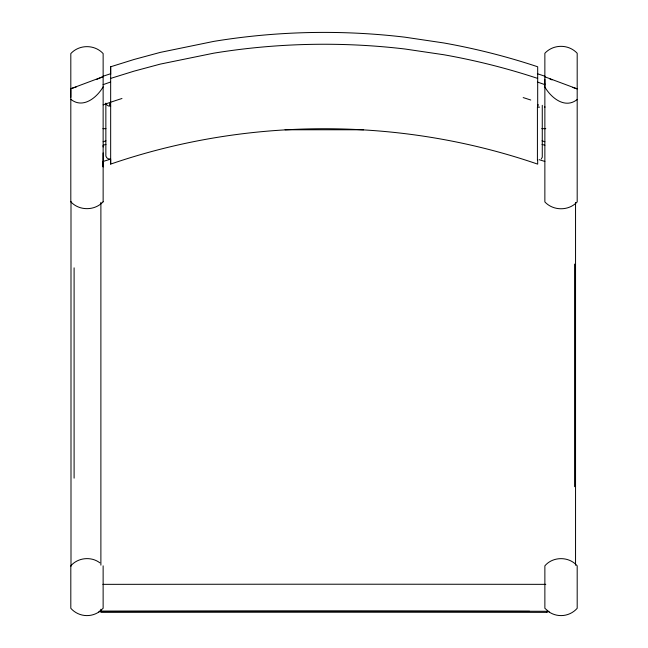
<?xml version="1.0" encoding="UTF-8"?>
<svg xmlns="http://www.w3.org/2000/svg" width="648" height="648" viewBox="0 0 648 648"><rect width="100%" height="100%" fill="white"/><g stroke="black" fill="none" stroke-linecap="round" stroke-linejoin="round"><path stroke-width="0.97" d="M70.81 97.37L70.81 88.736L103.137 76.642L96.503 79.493M103.129 165.985L103.137 166.973L103.129 152.928M537.686 159.562L537.686 164.13C400.521 116.915 247.844 116.964 110.662 164.098L110.662 159.562M537.686 106.369L537.686 66.776A598.452 519.413 0 0 0 443.775 42.954L404.895 37.179A594.37 515.873 0 0 0 213.783 41.383L160.34 52.375L134.087 59.462L110.662 66.776L110.662 78.4L134.087 71.134L160.34 64.095L213.775 53.168A589.356 503.666 0 0 1 404.895 48.997L443.775 54.74A594.491 508.048 0 0 1 537.678 78.416M544.871 107.398L544.871 106.709M103.129 166.317L103.129 164.957M103.129 164.722L103.129 162.705M103.129 162.267L103.129 161.336M544.863 83.381L544.863 53.274C553.408 44.032 568.644 44.032 577.19 53.274L577.19 201.917C568.806 211.054 553.287 211.037 544.863 201.917L544.871 83.552M544.871 79.283L544.863 87.026C551.1 97.848 565.113 109.285 577.19 99.492M537.419 160.161L537.419 107.252L538.213 104.603M541.323 158.963L542.271 157.213L542.271 105.3M103.137 86.84C96.9 97.662 82.887 109.099 70.81 99.306M546.799 612.36L547.835 611.21L546.799 612.36L512.357 612.32A3787.115 76.999 0 0 0 101.874 612.36L100.886 612.36L100.886 609.282M101.056 610.359A21.546 21.546 0 0 1 70.81 608.302L70.81 565.85C77.898 557.555 91.279 556.178 99.897 562.861M98.626 612.174L103.129 608.302L103.129 565.85M103.129 141.782L105.94 140.843M105.972 144.366L103.129 145.282L103.129 146.983M71.288 88.517L76.343 86.929M103.129 161.457L110.678 159.1L108.54 158.906L106.774 157.804L105.859 156.047L105.851 103.137L106.774 104.895L108.532 105.997L110.662 106.151L109.909 103.486L109.909 105.486M537.419 107.252L539.541 107.131M102.894 584.35L275.092 584.221A3759.331 76.44 0 0 1 545.778 584.35M546.799 611.283L547.779 611.283L513.734 611.242A3759.445 76.44 0 0 0 100.886 611.283L238.658 611.169A3787.447 77.007 0 0 1 529.578 611.258M541.785 128.628L545.778 128.668M539.209 159.683L544.863 161.457M572.508 87.367L577.19 88.906M542.028 140.835L544.863 141.75M542.036 144.374L544.863 145.282M544.863 76.82L576.744 88.703M549.455 78.667L552.015 79.915M549.374 612.174L544.871 608.302L544.871 565.85C552.938 556.227 569.122 556.268 577.19 565.85L577.19 608.302A21.546 21.546 0 0 1 548.475 611.566M103.129 164.811L103.129 165.564M575.545 202.476L575.545 565.234M574.574 264.068L574.574 486.705M110.662 66.776L110.662 74.48M110.662 78.222L110.662 164.098M100.886 202.362L100.886 565.145M74.099 267.843L74.099 478.151M70.997 201.463L70.997 566.239M103.162 104.838A584.326 508.121 0 0 1 121.978 98.488M523.179 97.581A584.326 508.121 0 0 1 530.753 100.027M103.089 84.677A583.702 516.148 0 0 1 110.614 82.013M537.386 82.013A583.702 516.148 0 0 1 544.919 84.677M103.121 76.229A596.962 507.425 0 0 1 110.646 73.726M537.354 73.726A596.962 507.425 0 0 1 544.887 76.229M102.91 128.677A3071.488 470.472 0 0 1 105.932 128.644M285.055 129.794A3722.493 514.439 0 0 1 363.609 129.794M103.137 201.803C94.713 210.932 79.194 210.94 70.81 201.803L70.81 53.573C79.356 44.339 94.592 44.339 103.137 53.573L103.137 201.803"/></g></svg>
